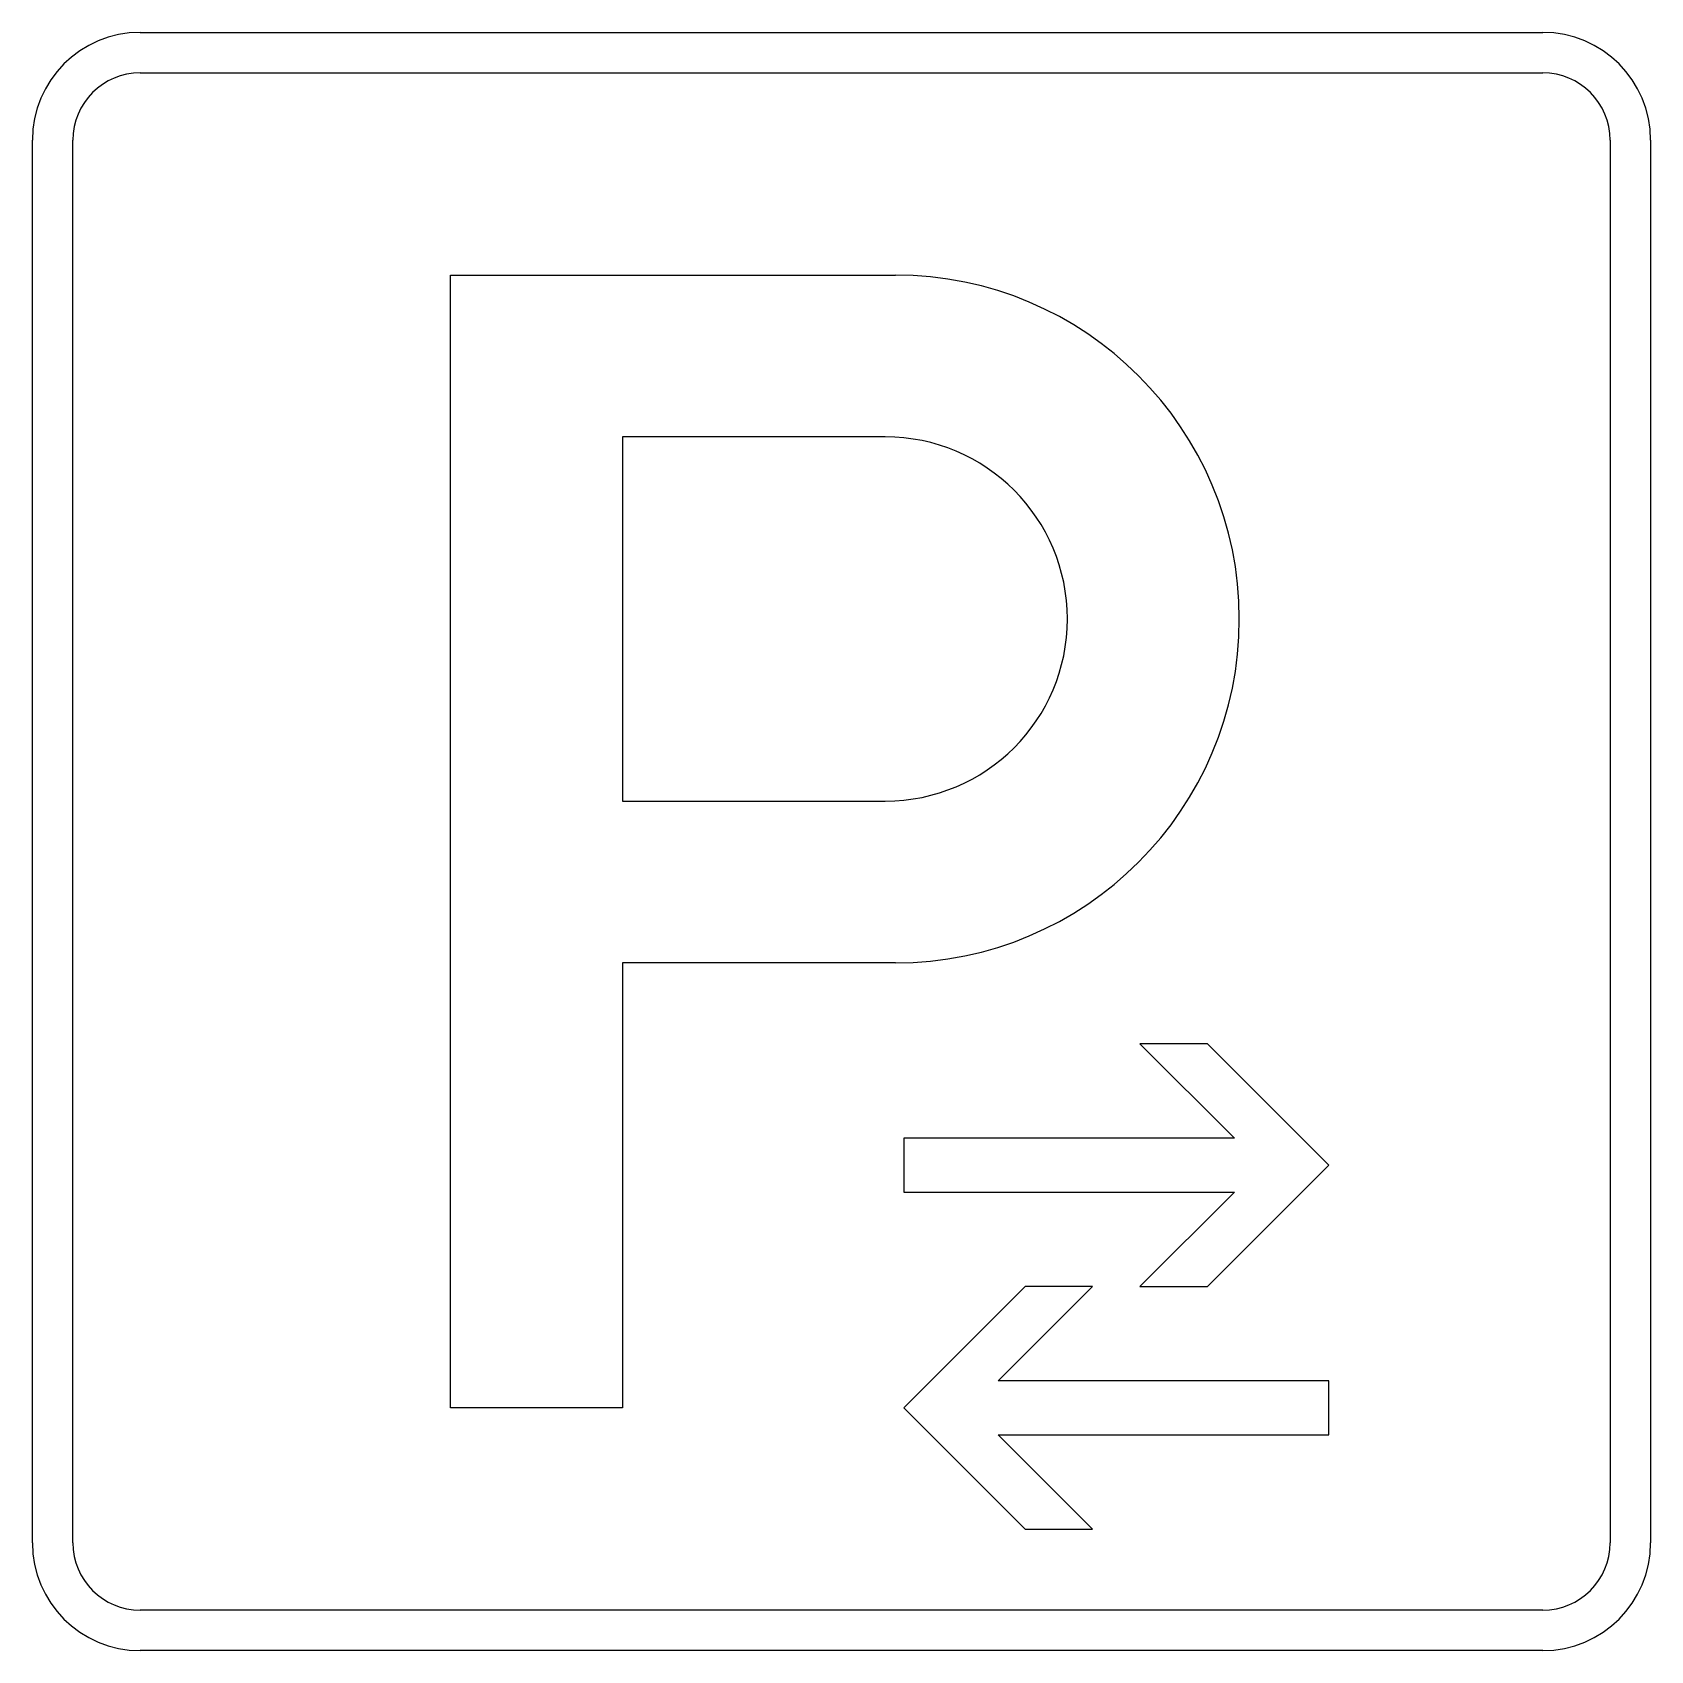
# Model space of a CAD drawing. Extents: x 0 to 600, y 0 to 600.
import ezdxf

# ---------------------------------------------------------------- set-up
doc = ezdxf.new("R2010")
doc.units = 0
doc.header["$LTSCALE"] = 25
doc.linetypes.add('AUSGEZOGEN', pattern=[0])
doc.layers.get('0').update_dxf_attribs({"linetype": 'AUSGEZOGEN'})

msp = doc.modelspace()

# ---------------------------------------------------------------- linework, layer by layer
for p, q in [((40, 600), (560, 600)), ((40, 585), (560, 585)), ((0, 40), (0, 560)), ((15, 40), (15, 560)), ((585, 560), (585, 40)), ((600, 560), (600, 40)), ((155, 90), (155, 510)), ((155, 510), (320, 510)), ((316.25, 450), (218.75, 450)), ((218.75, 450), (218.75, 315)), ((218.75, 315), (316.25, 315)), ((320, 255), (218.75, 255)), ((218.75, 255), (218.75, 90)), ((435.658, 225), (410.658, 225)), ((410.658, 225), (445.658, 190)), ((480.658, 180), (435.658, 225)), ((445.658, 190), (323.091, 190)), ((323.091, 190), (323.091, 170)), ((435.658, 135), (480.658, 180)), ((323.091, 170), (445.658, 170)), ((445.658, 170), (410.658, 135)), ((368.091, 135), (323.091, 90)), ((358.091, 100), (393.091, 135)), ((393.091, 135), (368.091, 135)), ((410.658, 135), (435.658, 135)), ((480.658, 100), (358.091, 100)), ((480.658, 80), (480.658, 100)), ((218.75, 90), (155, 90)), ((323.091, 90), (368.091, 45)), ((393.091, 45), (358.091, 80)), ((358.091, 80), (480.658, 80)), ((368.091, 45), (393.091, 45)), ((560, 15), (40, 15)), ((560, 0), (40, 0))]:
    msp.add_line(p, q)
for centre, radius, start, end in [((40, 560), 40, 90, 180), ((560, 560), 40, 0, 90), ((40, 560), 25, 90, 180), ((560, 560), 25, 0, 90), ((320, 382.5), 127.5, 270, 450), ((316.25, 382.5), 67.5, 270, 450), ((40, 40), 40, 180, 270), ((40, 40), 25, 180, 270), ((560, 40), 40, 270, 360), ((560, 40), 25, 270, 360)]:
    msp.add_arc(centre, radius, start, end)

doc.saveas('drawing.dxf')
